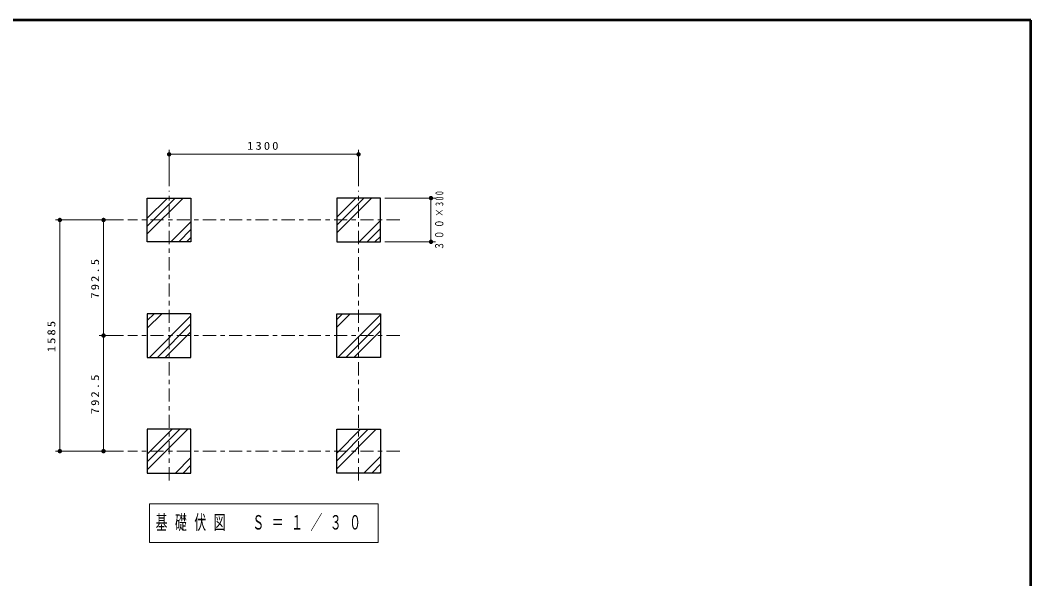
# Model space of a CAD drawing. Units: millimetres on the paper, with parts at other scales. Extents: x -385 to 0, y 0 to 267.
# Drawn here: x -231.2 to 0, y 139.4 to 267 of the extents above; entities that cross this region are included whole.
import ezdxf

# ---------------------------------------------------------------- set-up
doc = ezdxf.new("R2010")
doc.units = ezdxf.units.MM
doc.linetypes.add('USER2', pattern=[6, 3, -1, 1, -1])
doc.layers.add('LY_1', color=7, linetype='Continuous', lineweight=25)
doc.layers.add('LY_2', color=7, linetype='Continuous', lineweight=13)
doc.styles.add('ＭＳ ゴシック', font='')
doc.styles.get('ＭＳ ゴシック').set_extended_font_data('MS Gothic')

# ---------------------------------------------------------------- blocks, each defined once
blk = doc.blocks.new('filled_dot')
at = {"color": 0, "linetype": 'Continuous', "lineweight": -2, "const_width": 1.25}
blk.add_lwpolyline([(-0.625, 0, 1), (0.625, 0, 1)], format="xyb", close=True, dxfattribs=at)

msp = doc.modelspace()

# ---------------------------------------------------------------- linework, layer by layer
at = {"layer": 'LY_1', "lineweight": 13}
for p, q in [((-197.122, 229.046), (-197.122, 237.361)), ((-197.122, 236.361), (-153.789, 236.361)), ((-153.789, 229.046), (-153.789, 237.361)), ((-202.122, 221.746), (-197.507, 226.361)), ((-202.122, 219.95), (-195.711, 226.361)), ((-202.122, 218.154), (-193.915, 226.361)), ((-158.789, 221.974), (-154.402, 226.361)), ((-158.789, 220.178), (-152.606, 226.361)), ((-158.789, 218.382), (-150.81, 226.361)), ((-147.789, 226.361), (-136.22, 226.361)), ((-137.22, 226.361), (-137.22, 216.361)), ((-213.122, 221.361), (-223.122, 221.361)), ((-222.122, 168.528), (-222.122, 221.361)), ((-207.533, 221.361), (-213.122, 221.361)), ((-212.122, 194.944), (-212.122, 221.361)), ((-196.731, 216.361), (-192.122, 220.969)), ((-153.626, 216.361), (-148.789, 221.198)), ((-194.935, 216.361), (-192.122, 219.173)), ((-193.139, 216.361), (-192.122, 217.377)), ((-151.83, 216.361), (-148.789, 219.402)), ((-150.034, 216.361), (-148.789, 217.605)), ((-147.789, 216.361), (-136.22, 216.361)), ((-202.122, 198.397), (-200.575, 199.944)), ((-202.122, 196.601), (-198.779, 199.944)), ((-201.595, 189.944), (-192.122, 199.417)), ((-158.789, 198.625), (-157.47, 199.944)), ((-158.789, 196.829), (-155.674, 199.944)), ((-158.49, 189.944), (-148.789, 199.645)), ((-199.799, 189.944), (-192.122, 197.621)), ((-156.694, 189.944), (-148.789, 197.849)), ((-207.533, 194.944), (-213.122, 194.944)), ((-212.122, 168.528), (-212.122, 194.944)), ((-198.003, 189.944), (-192.122, 195.825)), ((-154.898, 189.944), (-148.789, 196.053)), ((-202.122, 167.864), (-196.459, 173.528)), ((-202.122, 166.068), (-194.663, 173.528)), ((-202.122, 164.272), (-192.867, 173.528)), ((-158.789, 168.092), (-153.354, 173.528)), ((-158.789, 166.296), (-151.558, 173.528)), ((-158.789, 164.5), (-149.762, 173.528)), ((-213.122, 168.528), (-223.122, 168.528)), ((-207.533, 168.528), (-213.122, 168.528)), ((-195.683, 163.528), (-192.122, 167.088)), ((-152.577, 163.528), (-148.789, 167.316)), ((-193.887, 163.528), (-192.122, 165.292)), ((-150.781, 163.528), (-148.789, 165.52)), ((-148.985, 163.528), (-148.789, 163.724)), ((-201.606, 156.474), (-201.606, 147.674)), ((-149.306, 156.474), (-201.606, 156.474)), ((-149.306, 147.674), (-149.306, 156.474)), ((-201.606, 147.674), (-149.306, 147.674))]:
    msp.add_line(p, q, dxfattribs=at)
at = {"layer": 'LY_1', "linetype": 'USER2', "lineweight": 13}
for p, q in [((-197.122, 161.842), (-197.122, 228.046)), ((-153.789, 161.842), (-153.789, 228.046)), ((-144.378, 221.361), (-206.533, 221.361)), ((-144.378, 194.944), (-206.533, 194.944)), ((-144.378, 168.528), (-206.533, 168.528))]:
    msp.add_line(p, q, dxfattribs=at)
at = {"layer": 'LY_1'}
for p, q in [((-202.122, 226.361), (-192.122, 226.361)), ((-202.122, 216.361), (-202.122, 226.361)), ((-192.122, 226.361), (-192.122, 216.361)), ((-148.789, 226.361), (-158.789, 226.361)), ((-158.789, 226.361), (-158.789, 216.361)), ((-148.789, 216.361), (-148.789, 226.361)), ((-192.122, 216.361), (-202.122, 216.361)), ((-158.789, 216.361), (-148.789, 216.361)), ((-192.122, 199.944), (-202.122, 199.944)), ((-202.122, 199.944), (-202.122, 189.944)), ((-192.122, 189.944), (-192.122, 199.944)), ((-158.789, 199.944), (-148.789, 199.944)), ((-158.789, 189.944), (-158.789, 199.944)), ((-148.789, 199.944), (-148.789, 189.944)), ((-202.122, 189.944), (-192.122, 189.944)), ((-148.789, 189.944), (-158.789, 189.944)), ((-202.122, 173.528), (-202.122, 163.528)), ((-192.122, 173.528), (-202.122, 173.528)), ((-192.122, 163.528), (-192.122, 173.528)), ((-158.789, 163.528), (-158.789, 173.528)), ((-158.789, 173.528), (-148.789, 173.528)), ((-148.789, 173.528), (-148.789, 163.528)), ((-202.122, 163.528), (-192.122, 163.528)), ((-148.789, 163.528), (-158.789, 163.528))]:
    msp.add_line(p, q, dxfattribs=at)
at = {"layer": 'LY_2', "lineweight": 50}
for p, q in [((0, 267), (-385, 267)), ((0, 0), (0, 267))]:
    msp.add_line(p, q, dxfattribs=at)

# ---------------------------------------------------------------- block references
at = {"layer": 'LY_1', "lineweight": 13, "xscale": 0.4, "yscale": 0.4}
msp.add_blockref('filled_dot', (-197.122, 236.361), dxfattribs=at)
for p, rotation in [((-153.789, 236.361), 180), ((-137.22, 226.361), 270), ((-222.122, 221.361), 270), ((-212.122, 221.361), 270), ((-137.22, 216.361), 90), ((-212.122, 194.944), 90), ((-212.122, 194.944), 270), ((-222.122, 168.528), 90), ((-212.122, 168.528), 90)]:
    msp.add_blockref('filled_dot', p, dxfattribs=dict(at, rotation=rotation))

# ---------------------------------------------------------------- texts
at = {"layer": 'LY_1', "style": 'ＭＳ ゴシック'}
for s, insert, char_height, attachment_point in [('\\T1.33;\\W1.15;1300', (-175.456, 237.361), 1.833, 8), ('\\T1.64;\\W0.6;基礎伏図\u3000Ｓ＝１／３０', (-200.206, 152.074), 3.299, 4)]:
    msp.add_mtext(s, dxfattribs=dict(at, insert=insert, char_height=char_height, attachment_point=attachment_point))
at = {"layer": 'LY_1', "char_height": 1.833, "rotation": 90, "style": 'ＭＳ ゴシック'}
for s, insert, attachment_point in [('\\T1.32;\\W0.75;３００×300', (-136.22, 221.361), 2), ('\\T1.33;\\W1.15;792.5', (-213.122, 208.153), 8), ('\\T1.33;\\W1.15;1585', (-223.122, 194.944), 8), ('\\T1.33;\\W1.15;792.5', (-213.122, 181.736), 8)]:
    msp.add_mtext(s, dxfattribs=dict(at, insert=insert, attachment_point=attachment_point))

doc.saveas('drawing.dxf')
